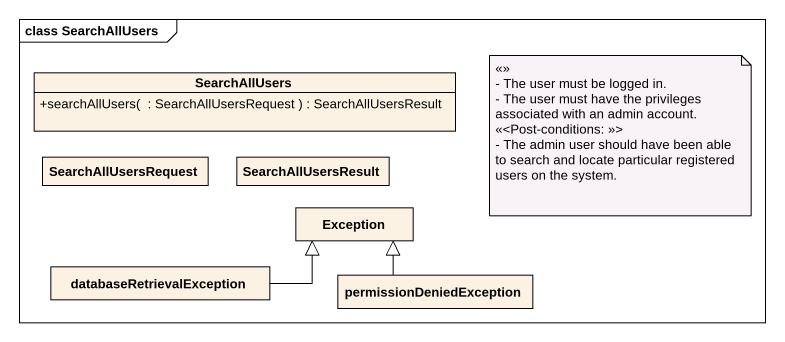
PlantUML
@startuml
mainframe class SearchAllUsers
hide circle
hide empty members
skinparam classAttributeIconSize 0
class SearchAllUsers {
  +searchAllUsers(  : SearchAllUsersRequest ) : SearchAllUsersResult
}
class SearchAllUsersRequest
class SearchAllUsersResult
class "Exception" as Exception_
class databaseRetrievalException
class permissionDeniedException
databaseRetrievalException -right-|> Exception_
permissionDeniedException -up-|> Exception_
note as N1
  <<>>
  - The user must be logged in.
  - The user must have the privileges associated with an admin account.
  <<<Post-conditions: >>>
  - The admin user should have been able to search and locate particular registered users on the system.
end note
@enduml
